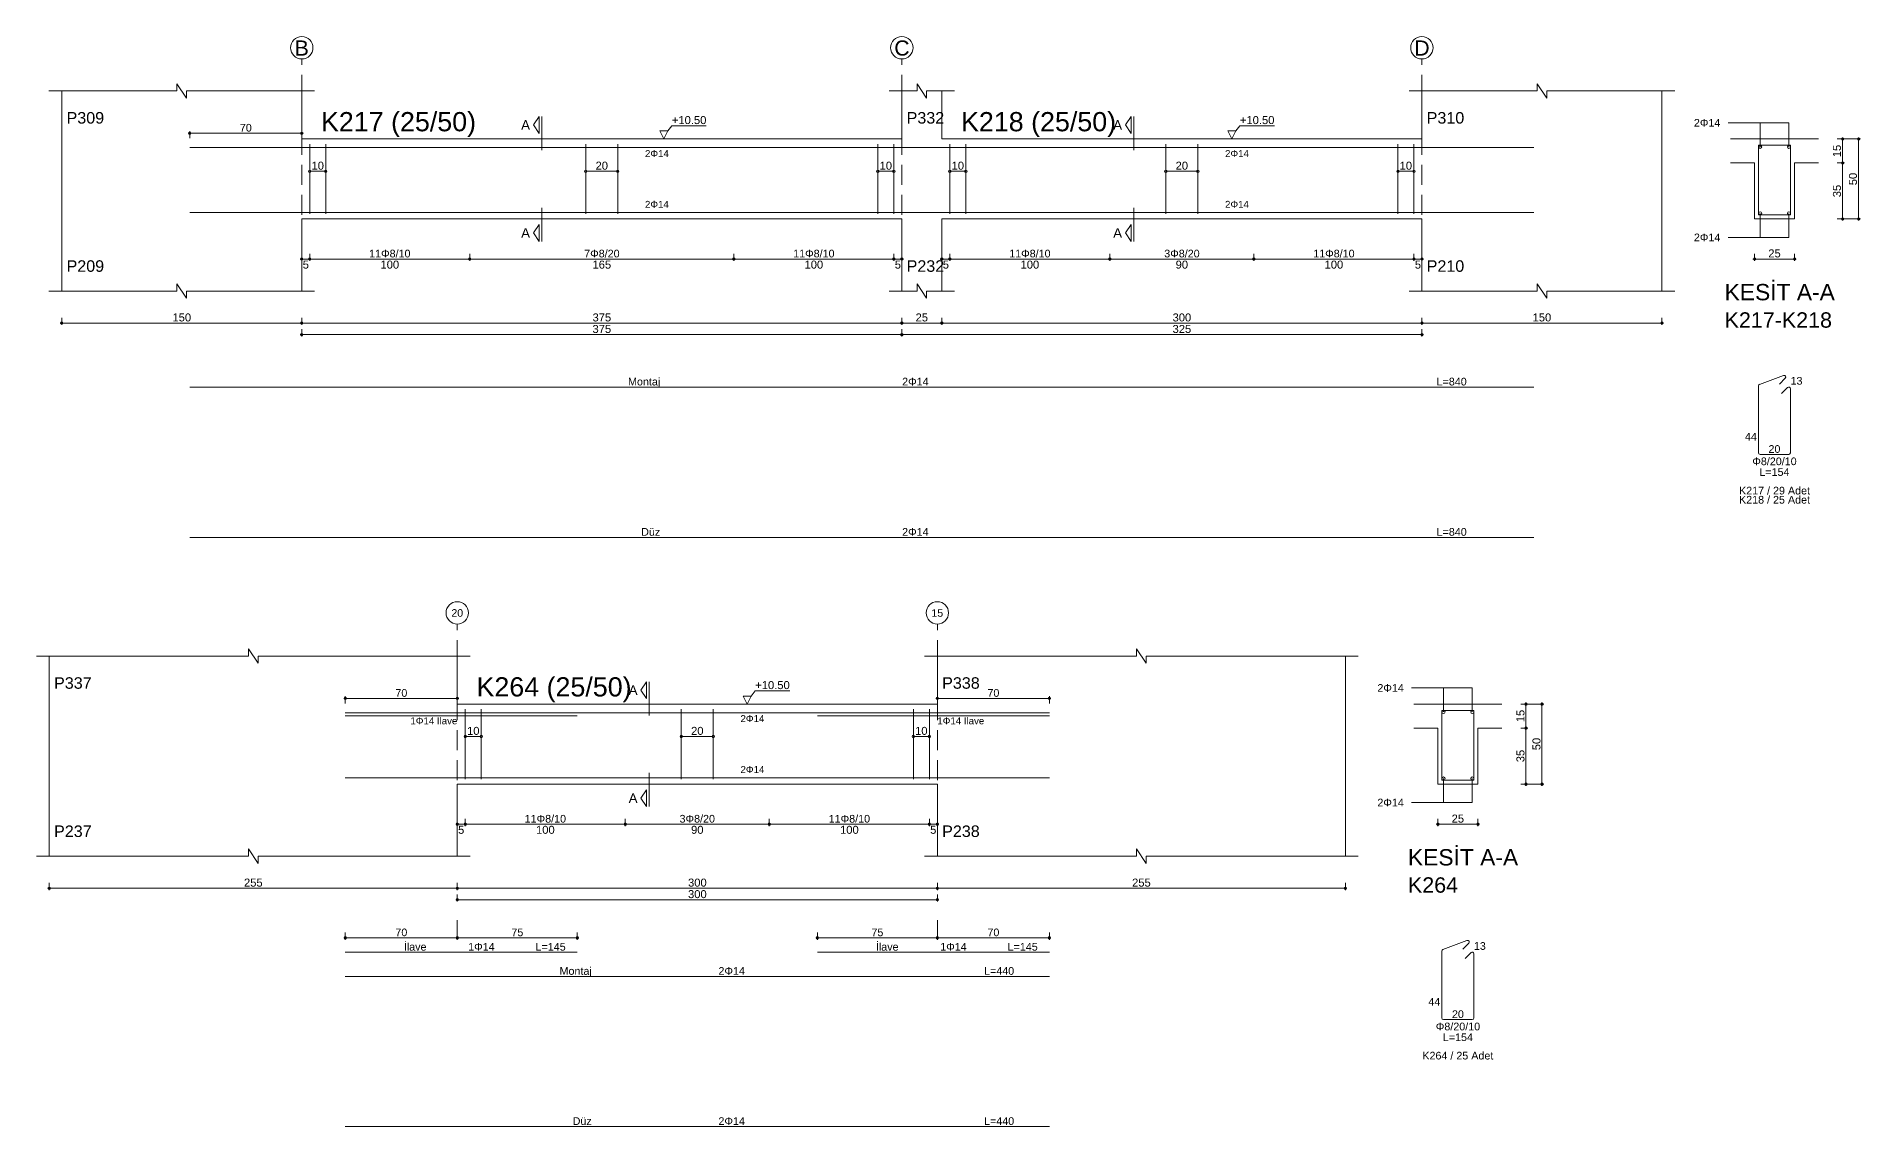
# Model space of a CAD drawing. Header units: millimetres. Extents: x 23801 to 80069, y 9628 to 14137.
# Drawn here: x 66288 to 67998, y 13030 to 14052 of the extents above; entities that cross this region are included whole.
import ezdxf

# ---------------------------------------------------------------- set-up
doc = ezdxf.new("R2010")
doc.units = ezdxf.units.MM
doc.linetypes.add('DASHDOT2', pattern=[12.7, 6.35, -3.175, 0, -3.175])
doc.linetypes.add('DASHED4', pattern=[18.75, 12.5, -6.25])
doc.layers.add('aks', color=251, linetype='DASHDOT2', lineweight=35)
for name, color, linetype in [('Donatı Topl. Uzun. Yazısı', 7, 'Continuous'), ('Donatı Uz. Yazısı', 7, 'Continuous'), ('Donatı Yazısı', 7, 'Continuous'), ('Donatı Çizgisi', 7, 'Continuous'), ('Kiriş', 7, 'Continuous'), ('Standart', 7, 'Continuous'), ('Ölçülendirme', 7, 'Continuous')]:
    doc.layers.add(name, color=color, linetype=linetype)
doc.styles.add('arial_1_18', font='arial.ttf', dxfattribs={"height": 0.2})

# ---------------------------------------------------------------- blocks, each defined once
blk = doc.blocks.new('IDE668Entity7464')
at = {"layer": 'aks', "color": 30, "linetype": 'DASHED4', "lineweight": 5}
for points in [[(6796.4, 2001.7), (6796.4, 2136.7)], [(7171.4, 2001.7), (7171.4, 2136.7)], [(7496.4, 2001.7), (7496.4, 2136.7)]]:
    blk.add_lwpolyline(points, dxfattribs=at)
at = {"layer": 'aks', "color": 1, "linetype": 'Continuous', "lineweight": 5}
for centre in [(6796.4, 2143.7), (7171.4, 2143.7), (7496.4, 2143.7)]:
    blk.add_circle(centre, 7, dxfattribs=at)
at = {"layer": 'Donatı Çizgisi', "color": 5, "linetype": 'Continuous', "lineweight": 5}
for points in [[(6726.4, 2081.3), (7566.4, 2081.3)], [(6801.4, 2039.9), (6801.4, 2083.5)], [(6811.4, 2039.9), (6811.4, 2083.5)], [(6973.9, 2039.9), (6973.9, 2083.5)], [(6993.9, 2039.9), (6993.9, 2083.5)], [(7156.4, 2039.9), (7156.4, 2083.5)], [(7166.4, 2039.9), (7166.4, 2083.5)], [(7201.4, 2039.9), (7201.4, 2083.5)], [(7211.4, 2039.9), (7211.4, 2083.5)], [(7336.4, 2039.9), (7336.4, 2083.5)], [(7356.4, 2039.9), (7356.4, 2083.5)], [(7481.4, 2039.9), (7481.4, 2083.5)], [(7491.4, 2039.9), (7491.4, 2083.5)], [(7706.8, 2039.2), (7706.8, 2082.8)], [(7706.8, 2082.8), (7726.8, 2082.8)], [(7726.8, 2039.2), (7726.8, 2082.8)], [(6726.4, 2040.7), (7566.4, 2040.7)], [(7706.8, 2039.2), (7726.8, 2039.2)], [(7707.4, 1933.4), (7722.4, 1938.9)], [(6726.4, 1931.7), (7566.4, 1931.7)], [(7706.8, 1890.6), (7706.8, 1932.5)], [(7719.9, 1933.6), (7723.5, 1937.2)], [(7721.2, 1927.7), (7725, 1931.5)], [(7726.8, 1890.6), (7726.8, 1930.7)], [(7707.8, 1889.6), (7725.7, 1889.6)], [(6726.4, 1837.8), (7566.4, 1837.8)]]:
    blk.add_lwpolyline(points, dxfattribs=at)
for centre in [(7707.8, 2081.8), (7725.8, 2081.8), (7707.8, 2040.2), (7725.8, 2040.2)]:
    blk.add_circle(centre, 1, dxfattribs=at)
for centre, start, end in [((7722.8, 1937.9), 315, 110), ((7707.8, 1932.5), 110, 180), ((7725.7, 1930.7), 0, 135), ((7707.8, 1890.6), 180, 270), ((7725.7, 1890.6), 270, 0)]:
    blk.add_arc(centre, 1.02, start, end, dxfattribs=at)
at = {"layer": 'Kiriş', "color": 1, "linetype": 'Continuous', "lineweight": 5}
for points in [[(6718.4, 2116.7), (6718.4, 2121.2)], [(6724.4, 2112.2), (6718.4, 2121.2)], [(7180.9, 2116.7), (7180.9, 2121.2)], [(7186.9, 2112.2), (7180.9, 2121.2)], [(7568.4, 2116.7), (7568.4, 2121.2)], [(7574.4, 2112.2), (7568.4, 2121.2)], [(6638.4, 2116.7), (6718.4, 2116.7)], [(6646.4, 1991.7), (6646.4, 2116.7)], [(6724.4, 2112.2), (6724.4, 2116.7)], [(6724.4, 2116.7), (6804.4, 2116.7)], [(6796.4, 2086.7), (6796.4, 2116.7)], [(7163.4, 2116.7), (7180.9, 2116.7)], [(7171.4, 2086.7), (7171.4, 2116.7)], [(7186.9, 2116.7), (7204.4, 2116.7)], [(7186.9, 2112.2), (7186.9, 2116.7)], [(7196.4, 2086.7), (7196.4, 2116.7)], [(7488.4, 2116.7), (7568.4, 2116.7)], [(7496.4, 2086.7), (7496.4, 2116.7)], [(7574.4, 2116.7), (7654.4, 2116.7)], [(7574.4, 2112.2), (7574.4, 2116.7)], [(7646.4, 1991.7), (7646.4, 2116.7)], [(6796.4, 2086.7), (7171.4, 2086.7)], [(7196.4, 2086.7), (7496.4, 2086.7)], [(7689.3, 2086.7), (7744.3, 2086.7)], [(7689.3, 2071.7), (7704.3, 2071.7)], [(7704.3, 2036.7), (7704.3, 2071.7)], [(7729.3, 2071.7), (7744.3, 2071.7)], [(7729.3, 2036.7), (7729.3, 2071.7)], [(6796.4, 2036.7), (7171.4, 2036.7)], [(6796.4, 1991.7), (6796.4, 2036.7)], [(7171.4, 1991.7), (7171.4, 2036.7)], [(7196.4, 2036.7), (7496.4, 2036.7)], [(7196.4, 1991.7), (7196.4, 2036.7)], [(7496.4, 1991.7), (7496.4, 2036.7)], [(7704.3, 2036.7), (7729.3, 2036.7)], [(6724.4, 1987.2), (6718.4, 1996.2)], [(6718.4, 1991.7), (6718.4, 1996.2)], [(7186.9, 1987.2), (7180.9, 1996.2)], [(7180.9, 1991.7), (7180.9, 1996.2)], [(7574.4, 1987.2), (7568.4, 1996.2)], [(7568.4, 1991.7), (7568.4, 1996.2)], [(6638.4, 1991.7), (6718.4, 1991.7)], [(6724.4, 1991.7), (6804.4, 1991.7)], [(6724.4, 1987.2), (6724.4, 1991.7)], [(7163.4, 1991.7), (7180.9, 1991.7)], [(7186.9, 1991.7), (7204.4, 1991.7)], [(7186.9, 1987.2), (7186.9, 1991.7)], [(7488.4, 1991.7), (7568.4, 1991.7)], [(7574.4, 1991.7), (7654.4, 1991.7)], [(7574.4, 1987.2), (7574.4, 1991.7)]]:
    blk.add_lwpolyline(points, dxfattribs=at)
at = {"layer": 'Ölçülendirme', "color": 1, "linetype": 'Continuous', "lineweight": 5}
for points in [[(6941.2, 2095.5), (6944.7, 2100.7)], [(6944.7, 2090.2), (6944.7, 2100.7)], [(6946.4, 2079.7), (6946.4, 2100.7)], [(7311.2, 2095.5), (7314.7, 2100.7)], [(7314.7, 2090.2), (7314.7, 2100.7)], [(7316.4, 2079.7), (7316.4, 2100.7)], [(6725.4, 2090.3), (6797.4, 2090.3)], [(6726.4, 2087.1), (6726.4, 2091.6)], [(6796.4, 2087.1), (6796.4, 2091.6)], [(6944.7, 2090.2), (6941.2, 2095.5)], [(7022.7, 2086.7), (7020.2, 2091.7)], [(7020.2, 2091.7), (7025.2, 2091.7)], [(7025.2, 2091.7), (7022.7, 2086.7)], [(7022.7, 2086.7), (7022.7, 2086.7)], [(7025.2, 2091.7), (7027.7, 2095)], [(7027.7, 2095), (7049.2, 2095)], [(7314.7, 2090.2), (7311.2, 2095.5)], [(7377.7, 2086.7), (7375.2, 2091.7)], [(7375.2, 2091.7), (7380.2, 2091.7)], [(7380.2, 2091.7), (7377.7, 2086.7)], [(7377.7, 2086.7), (7377.7, 2086.7)], [(7380.2, 2091.7), (7382.7, 2095)], [(7382.7, 2095), (7404.2, 2095)], [(7687.8, 2096.8), (7725.8, 2096.8)], [(7707.8, 2081.8), (7707.8, 2096.8)], [(7725.8, 2081.8), (7725.8, 2096.8)], [(7756, 2086.7), (7770.5, 2086.7)], [(7759.3, 2035.7), (7759.3, 2087.7)], [(7769.3, 2035.7), (7769.3, 2087.7)], [(6801.4, 2066.5), (6811.4, 2066.5)], [(6973.9, 2066.5), (6993.9, 2066.5)], [(7156.4, 2066.5), (7166.4, 2066.5)], [(7201.4, 2066.5), (7211.4, 2066.5)], [(7336.4, 2066.5), (7356.4, 2066.5)], [(7481.4, 2066.5), (7491.4, 2066.5)], [(7756, 2071.7), (7760.5, 2071.7)], [(6946.4, 2022.7), (6946.4, 2043.7)], [(7316.4, 2022.7), (7316.4, 2043.7)], [(6941.2, 2028), (6944.7, 2033.2)], [(6944.7, 2022.7), (6944.7, 2033.2)], [(7311.2, 2028), (7314.7, 2033.2)], [(7314.7, 2022.7), (7314.7, 2033.2)], [(7707.8, 2025.2), (7707.8, 2040.2)], [(7725.8, 2025.2), (7725.8, 2040.2)], [(7756, 2036.7), (7770.5, 2036.7)], [(6944.7, 2022.7), (6941.2, 2028)], [(7314.7, 2022.7), (7311.2, 2028)], [(7687.8, 2025.2), (7725.8, 2025.2)], [(6795.4, 2011.7), (7172.4, 2011.7)], [(6796.4, 2010.5), (6796.4, 2015)], [(6801.4, 2010.5), (6801.4, 2015)], [(6901.4, 2010.5), (6901.4, 2015)], [(7066.4, 2010.5), (7066.4, 2015)], [(7166.4, 2010.5), (7166.4, 2015)], [(7171.4, 2010.5), (7171.4, 2015)], [(7195.4, 2011.7), (7497.4, 2011.7)], [(7196.4, 2010.5), (7196.4, 2015)], [(7201.4, 2010.5), (7201.4, 2015)], [(7301.4, 2010.5), (7301.4, 2015)], [(7391.4, 2010.5), (7391.4, 2015)], [(7491.4, 2010.5), (7491.4, 2015)], [(7496.4, 2010.5), (7496.4, 2015)], [(7703.3, 2011.7), (7730.3, 2011.7)], [(7704.3, 2010.5), (7704.3, 2015)], [(7729.3, 2010.5), (7729.3, 2015)], [(6646.4, 1970.5), (6646.4, 1975)], [(6796.4, 1970.5), (6796.4, 1975)], [(7171.4, 1970.5), (7171.4, 1975)], [(7196.4, 1970.5), (7196.4, 1975)], [(7496.4, 1970.5), (7496.4, 1975)], [(7646.4, 1970.5), (7646.4, 1975)], [(6645.4, 1971.7), (7647.4, 1971.7)], [(6795.4, 1964.5), (7497.4, 1964.5)], [(6796.4, 1963.3), (6796.4, 1967.8)], [(7171.4, 1963.3), (7171.4, 1967.8)], [(7496.4, 1963.3), (7496.4, 1967.8)]]:
    blk.add_lwpolyline(points, dxfattribs=at)
for centre in [(6726.4, 2090.3), (6796.4, 2090.3), (7759.3, 2086.7), (7769.3, 2086.7), (6801.4, 2066.5), (6811.4, 2066.5), (6973.9, 2066.5), (6993.9, 2066.5), (7156.4, 2066.5), (7166.4, 2066.5), (7201.4, 2066.5), (7211.4, 2066.5), (7336.4, 2066.5), (7356.4, 2066.5), (7481.4, 2066.5), (7491.4, 2066.5), (7759.3, 2071.7), (7759.3, 2036.7), (7769.3, 2036.7), (6796.4, 2011.7), (6801.4, 2011.7), (6801.4, 2011.7), (6901.4, 2011.7), (6901.4, 2011.7), (7066.4, 2011.7), (7066.4, 2011.7), (7166.4, 2011.7), (7166.4, 2011.7), (7171.4, 2011.7), (7196.4, 2011.7), (7201.4, 2011.7), (7201.4, 2011.7), (7301.4, 2011.7), (7301.4, 2011.7), (7391.4, 2011.7), (7391.4, 2011.7), (7491.4, 2011.7), (7491.4, 2011.7), (7496.4, 2011.7), (7704.3, 2011.7), (7729.3, 2011.7), (6646.4, 1971.7), (6796.4, 1971.7), (6796.4, 1971.7), (7171.4, 1971.7), (7171.4, 1971.7), (7196.4, 1971.7), (7196.4, 1971.7), (7496.4, 1971.7), (7496.4, 1971.7), (7646.4, 1971.7), (6796.4, 1964.5), (7171.4, 1964.5), (7171.4, 1964.5), (7496.4, 1964.5)]:
    blk.add_circle(centre, 0.75, dxfattribs=at)
at = {"layer": 'aks', "color": 1, "linetype": 'Continuous', "lineweight": 5, "style": 'arial_1_18'}
for s, p in [('B', (6792, 2138.8)), ('C', (7166.7, 2138.8)), ('D', (7491.7, 2138.8))]:
    blk.add_text(s, height=9.45, dxfattribs=at).set_placement(p)
at = {"layer": 'Donatı Topl. Uzun. Yazısı', "color": 1, "linetype": 'Continuous', "lineweight": 5, "style": 'arial_1_18'}
for s, p in [('L=840', (7505.6, 1932.7)), ('L=154', (7707.3, 1876.2)), ('L=840', (7505.6, 1838.8))]:
    blk.add_text(s, height=4.8, dxfattribs=at).set_placement(p)
at = {"layer": 'Donatı Uz. Yazısı', "color": 1, "linetype": 'Continuous', "lineweight": 5, "style": 'arial_1_18'}
for s, p in [('13', (7726.8, 1933.2)), ('44', (7698.3, 1898.3)), ('20', (7713, 1890.6))]:
    blk.add_text(s, height=4.8, dxfattribs=at).set_placement(p)
at = {"layer": 'Donatı Yazısı', "color": 5, "linetype": 'Continuous', "lineweight": 5, "style": 'arial_1_18'}
for s, p in [('2Φ14', (7666.4, 2094.4)), ('2Φ14', (7666.4, 2022.8)), ('2Φ14', (7171.6, 1932.7)), ('Φ8/20/10', (7702.9, 1882.9)), ('K217 / 29 Adet', (7694.6, 1864.6)), ('K218 / 25 Adet', (7694.6, 1858.9)), ('2Φ14', (7171.6, 1838.8))]:
    blk.add_text(s, height=4.8, dxfattribs=at).set_placement(p)
for p in [(7010.9, 2075.4), (7373.4, 2075.4), (7010.9, 2043.7), (7373.4, 2043.7)]:
    blk.add_text('2Φ14', height=4.32, rotation=360, dxfattribs=at).set_placement(p)
at = {"layer": 'Donatı Yazısı', "color": 1, "linetype": 'Continuous', "lineweight": 5, "style": 'arial_1_18'}
for s, p in [('Montaj', (7000.3, 1932.7)), ('Düz', (7008.5, 1838.8))]:
    blk.add_text(s, height=4.8, dxfattribs=at).set_placement(p)
at = {"layer": 'Kiriş', "color": 1, "linetype": 'Continuous', "lineweight": 5, "style": 'arial_1_18'}
for s, height, p in [('P309', 7.2, (6649.4, 2096.3)), ('K217 (25/50)', 12, (6808.4, 2091.5)), ('P332', 7.2, (7174.4, 2096.3)), ('K218 (25/50)', 12, (7208.4, 2091.5)), ('P310', 7.2, (7499.4, 2096.3)), ('P209', 7.2, (6649.4, 2003.7)), ('P232', 7.2, (7174.4, 2003.7)), ('P210', 7.2, (7499.4, 2003.7)), ('KESİT A-A', 10.2, (7685.6, 1985.9)), ('K217-K218', 9.6, (7685.6, 1968.8))]:
    blk.add_text(s, height=height, dxfattribs=at).set_placement(p)
at = {"layer": 'Ölçülendirme', "color": 1, "linetype": 'Continuous', "lineweight": 5, "style": 'arial_1_18'}
for s, height, p in [('A', 5.95, (6933.5, 2092.5)), ('+10.50', 5, (7027.7, 2096)), ('A', 5.95, (7303.5, 2092.5)), ('+10.50', 5, (7382.7, 2096)), ('70', 4.8, (6757.7, 2091.3)), ('A', 5.95, (6933.5, 2025)), ('A', 5.95, (7303.5, 2025)), ('25', 5, (7712.9, 2012.7)), ('5', 5, (6797, 2005.7)), ('100', 5, (6845.6, 2005.7)), ('165', 5, (6978.1, 2005.7)), ('100', 5, (7110.6, 2005.7)), ('5', 5, (7167, 2005.7)), ('5', 5, (7197, 2005.7)), ('100', 5, (7245.6, 2005.7)), ('90', 5, (7342.5, 2005.7)), ('100', 5, (7435.6, 2005.7)), ('5', 5, (7492, 2005.7)), ('150', 5, (6715.6, 1972.7)), ('375', 5, (6978.1, 1972.7)), ('25', 5, (7180, 1972.7)), ('300', 5, (7340.6, 1972.7)), ('150', 5, (7565.6, 1972.7)), ('375', 5, (6978.1, 1965.5)), ('325', 5, (7340.6, 1965.5))]:
    blk.add_text(s, height=height, dxfattribs=at).set_placement(p)
for s, rotation, p in [('15', 90, (7758.3, 2075.3)), ('10', 360, (6802.5, 2067.5)), ('20', 360, (6980, 2067.5)), ('10', 360, (7157.5, 2067.5)), ('10', 360, (7202.5, 2067.5)), ('20', 360, (7342.5, 2067.5)), ('10', 360, (7482.5, 2067.5)), ('50', 90, (7768.3, 2057.8)), ('35', 90, (7758.3, 2050.3))]:
    blk.add_text(s, height=5, rotation=rotation, dxfattribs=at).set_placement(p)
at = {"layer": 'Ölçülendirme', "color": 5, "linetype": 'Continuous', "lineweight": 5, "style": 'arial_1_18'}
for s, p in [('11Φ8/10', (6838.5, 2012.7)), ('7Φ8/20', (6972.9, 2012.7)), ('11Φ8/10', (7103.5, 2012.7)), ('11Φ8/10', (7238.5, 2012.7)), ('3Φ8/20', (7335.4, 2012.7)), ('11Φ8/10', (7428.5, 2012.7))]:
    blk.add_text(s, height=4.8, dxfattribs=at).set_placement(p)
blk = doc.blocks.new('IDE668Entity7497')
at = {"layer": 'aks', "color": 30, "linetype": 'DASHED4', "lineweight": 5}
for points in [[(6893.6, 1648.6), (6893.6, 1783.6)], [(7193.6, 1648.6), (7193.6, 1783.6)], [(6893.6, 1587.6), (6893.6, 1598.6)], [(7193.6, 1587.6), (7193.6, 1598.6)]]:
    blk.add_lwpolyline(points, dxfattribs=at)
at = {"layer": 'aks', "color": 1, "linetype": 'Continuous', "lineweight": 5}
for centre in [(6893.6, 1790.6), (7193.6, 1790.6)]:
    blk.add_circle(centre, 7, dxfattribs=at)
at = {"layer": 'Donatı Çizgisi', "color": 5, "linetype": 'Continuous', "lineweight": 5}
for points in [[(6823.6, 1728.2), (7263.6, 1728.2)], [(6823.6, 1726.2), (6968.6, 1726.2)], [(6898.6, 1686.8), (6898.6, 1730.4)], [(6908.6, 1686.8), (6908.6, 1730.4)], [(7033.6, 1686.8), (7033.6, 1730.4)], [(7053.6, 1686.8), (7053.6, 1730.4)], [(7118.6, 1726.2), (7263.6, 1726.2)], [(7178.6, 1686.8), (7178.6, 1730.4)], [(7188.6, 1686.8), (7188.6, 1730.4)], [(7508.9, 1686.1), (7508.9, 1729.7)], [(7508.9, 1729.7), (7528.9, 1729.7)], [(7528.9, 1686.1), (7528.9, 1729.7)], [(6823.6, 1687.6), (7263.6, 1687.6)], [(7508.9, 1686.1), (7528.9, 1686.1)], [(7509.6, 1580.4), (7524.6, 1585.9)], [(6823.6, 1578.6), (6968.6, 1578.6)], [(7118.6, 1578.6), (7263.6, 1578.6)], [(7508.9, 1537.6), (7508.9, 1579.4)], [(7522, 1580.5), (7525.7, 1584.2)], [(7523.4, 1574.6), (7527.2, 1578.4)], [(7528.9, 1537.6), (7528.9, 1577.7)], [(6823.6, 1563.5), (7263.6, 1563.5)], [(7509.9, 1536.5), (7527.9, 1536.5)], [(6823.6, 1469.7), (7263.6, 1469.7)]]:
    blk.add_lwpolyline(points, dxfattribs=at)
for centre in [(7509.9, 1728.7), (7527.9, 1728.7), (7509.9, 1687.1), (7527.9, 1687.1)]:
    blk.add_circle(centre, 1, dxfattribs=at)
for centre, start, end in [((7525, 1584.9), 315, 110), ((7509.9, 1579.4), 110, 180), ((7527.9, 1577.7), 0, 135), ((7509.9, 1537.6), 180, 270), ((7527.9, 1537.6), 270, 0)]:
    blk.add_arc(centre, 1.02, start, end, dxfattribs=at)
at = {"layer": 'Kiriş', "color": 1, "linetype": 'Continuous', "lineweight": 5}
for points in [[(6763.1, 1763.6), (6763.1, 1768.1)], [(6769.1, 1759.1), (6763.1, 1768.1)], [(7318.1, 1763.6), (7318.1, 1768.1)], [(7324.1, 1759.1), (7318.1, 1768.1)], [(6630.6, 1763.6), (6763.1, 1763.6)], [(6638.6, 1638.6), (6638.6, 1763.6)], [(6769.1, 1759.1), (6769.1, 1763.6)], [(6769.1, 1763.6), (6901.6, 1763.6)], [(6893.6, 1733.6), (6893.6, 1763.6)], [(7185.6, 1763.6), (7318.1, 1763.6)], [(7193.6, 1733.6), (7193.6, 1763.6)], [(7324.1, 1763.6), (7456.6, 1763.6)], [(7324.1, 1759.1), (7324.1, 1763.6)], [(7448.6, 1638.6), (7448.6, 1763.6)], [(6893.6, 1733.6), (7193.6, 1733.6)], [(7491.4, 1733.6), (7546.4, 1733.6)], [(7491.4, 1718.6), (7506.4, 1718.6)], [(7506.4, 1683.6), (7506.4, 1718.6)], [(7531.4, 1718.6), (7546.4, 1718.6)], [(7531.4, 1683.6), (7531.4, 1718.6)], [(6893.6, 1683.6), (7193.6, 1683.6)], [(6893.6, 1638.6), (6893.6, 1683.6)], [(7193.6, 1638.6), (7193.6, 1683.6)], [(7506.4, 1683.6), (7531.4, 1683.6)], [(6769.1, 1634.1), (6763.1, 1643.1)], [(6763.1, 1638.6), (6763.1, 1643.1)], [(7324.1, 1634.1), (7318.1, 1643.1)], [(7318.1, 1638.6), (7318.1, 1643.1)], [(6630.6, 1638.6), (6763.1, 1638.6)], [(6769.1, 1638.6), (6901.6, 1638.6)], [(6769.1, 1634.1), (6769.1, 1638.6)], [(7185.6, 1638.6), (7318.1, 1638.6)], [(7324.1, 1638.6), (7456.6, 1638.6)], [(7324.1, 1634.1), (7324.1, 1638.6)]]:
    blk.add_lwpolyline(points, dxfattribs=at)
at = {"layer": 'Ölçülendirme', "color": 1, "linetype": 'Continuous', "lineweight": 5}
for points in [[(7008.3, 1742.4), (7011.8, 1747.6)], [(7011.8, 1737.1), (7011.8, 1747.6)], [(7013.6, 1726.6), (7013.6, 1747.6)], [(6822.6, 1737.2), (6894.6, 1737.2)], [(6823.6, 1734), (6823.6, 1738.5)], [(6893.6, 1734), (6893.6, 1738.5)], [(7011.8, 1737.1), (7008.3, 1742.4)], [(7074.8, 1733.6), (7072.3, 1738.6)], [(7072.3, 1738.6), (7077.3, 1738.6)], [(7077.3, 1738.6), (7074.8, 1733.6)], [(7074.8, 1733.6), (7074.8, 1733.6)], [(7077.3, 1738.6), (7079.8, 1742)], [(7079.8, 1742), (7101.4, 1742)], [(7192.6, 1737.2), (7264.6, 1737.2)], [(7193.6, 1734), (7193.6, 1738.5)], [(7263.6, 1734), (7263.6, 1738.5)], [(7489.9, 1743.7), (7527.9, 1743.7)], [(7509.9, 1728.7), (7509.9, 1743.7)], [(7527.9, 1728.7), (7527.9, 1743.7)], [(7558.2, 1733.6), (7572.7, 1733.6)], [(7561.4, 1682.6), (7561.4, 1734.6)], [(7571.4, 1682.6), (7571.4, 1734.6)], [(6898.6, 1713.4), (6908.6, 1713.4)], [(7033.6, 1713.4), (7053.6, 1713.4)], [(7178.6, 1713.4), (7188.6, 1713.4)], [(7558.2, 1718.6), (7562.7, 1718.6)], [(7013.6, 1669.6), (7013.6, 1690.6)], [(7509.9, 1672.1), (7509.9, 1687.1)], [(7527.9, 1672.1), (7527.9, 1687.1)], [(7008.3, 1674.9), (7011.8, 1680.1)], [(7011.8, 1669.6), (7011.8, 1680.1)], [(7558.2, 1683.6), (7572.7, 1683.6)], [(7011.8, 1669.6), (7008.3, 1674.9)], [(7489.9, 1672.1), (7527.9, 1672.1)], [(6892.6, 1658.6), (7194.6, 1658.6)], [(6893.6, 1657.4), (6893.6, 1661.9)], [(6898.6, 1657.4), (6898.6, 1661.9)], [(6998.6, 1657.4), (6998.6, 1661.9)], [(7088.6, 1657.4), (7088.6, 1661.9)], [(7188.6, 1657.4), (7188.6, 1661.9)], [(7193.6, 1657.4), (7193.6, 1661.9)], [(7505.4, 1658.6), (7532.4, 1658.6)], [(7506.4, 1657.4), (7506.4, 1661.9)], [(7531.4, 1657.4), (7531.4, 1661.9)], [(6638.6, 1617.4), (6638.6, 1621.9)], [(6893.6, 1617.4), (6893.6, 1621.9)], [(7193.6, 1617.4), (7193.6, 1621.9)], [(7448.6, 1617.4), (7448.6, 1621.9)], [(6637.6, 1618.6), (7449.6, 1618.6)], [(6892.6, 1611.4), (7194.6, 1611.4)], [(6893.6, 1610.2), (6893.6, 1614.7)], [(7193.6, 1610.2), (7193.6, 1614.7)], [(6822.6, 1587.6), (6894.6, 1587.6)], [(6823.6, 1586.4), (6823.6, 1590.9)], [(6892.6, 1587.6), (6969.6, 1587.6)], [(6893.6, 1586.4), (6893.6, 1590.9)], [(6893.6, 1586.4), (6893.6, 1590.9)], [(6968.6, 1586.4), (6968.6, 1590.9)], [(7117.6, 1587.6), (7194.6, 1587.6)], [(7118.6, 1586.4), (7118.6, 1590.9)], [(7192.6, 1587.6), (7264.6, 1587.6)], [(7193.6, 1586.4), (7193.6, 1590.9)], [(7193.6, 1586.4), (7193.6, 1590.9)], [(7263.6, 1586.4), (7263.6, 1590.9)]]:
    blk.add_lwpolyline(points, dxfattribs=at)
for centre in [(6823.6, 1737.2), (6893.6, 1737.2), (7193.6, 1737.2), (7263.6, 1737.2), (7561.4, 1733.6), (7571.4, 1733.6), (6898.6, 1713.4), (6908.6, 1713.4), (7033.6, 1713.4), (7053.6, 1713.4), (7178.6, 1713.4), (7188.6, 1713.4), (7561.4, 1718.6), (7561.4, 1683.6), (7571.4, 1683.6), (6893.6, 1658.6), (6898.6, 1658.6), (6898.6, 1658.6), (6998.6, 1658.6), (6998.6, 1658.6), (7088.6, 1658.6), (7088.6, 1658.6), (7188.6, 1658.6), (7188.6, 1658.6), (7193.6, 1658.6), (7506.4, 1658.6), (7531.4, 1658.6), (6638.6, 1618.6), (6893.6, 1618.6), (6893.6, 1618.6), (7193.6, 1618.6), (7193.6, 1618.6), (7448.6, 1618.6), (6893.6, 1611.4), (7193.6, 1611.4), (6823.6, 1587.6), (6893.6, 1587.6), (6893.6, 1587.6), (6968.6, 1587.6), (7118.6, 1587.6), (7193.6, 1587.6), (7193.6, 1587.6), (7263.6, 1587.6)]:
    blk.add_circle(centre, 0.75, dxfattribs=at)
at = {"layer": 'aks', "color": 1, "linetype": 'Continuous', "lineweight": 5, "style": 'arial_1_18'}
for s, p in [('20', (6889.9, 1788.2)), ('15', (7189.9, 1788.2))]:
    blk.add_text(s, height=4.73, dxfattribs=at).set_placement(p)
at = {"layer": 'Donatı Topl. Uzun. Yazısı', "color": 1, "linetype": 'Continuous', "lineweight": 5, "style": 'arial_1_18'}
for s, p in [('L=145', (6942.5, 1579.6)), ('L=145', (7237.5, 1579.6)), ('L=440', (7222.8, 1564.5)), ('L=154', (7509.5, 1523.1)), ('L=440', (7222.8, 1470.7))]:
    blk.add_text(s, height=4.8, dxfattribs=at).set_placement(p)
at = {"layer": 'Donatı Uz. Yazısı', "color": 1, "linetype": 'Continuous', "lineweight": 5, "style": 'arial_1_18'}
for s, p in [('13', (7528.9, 1580.1)), ('44', (7500.5, 1545.3)), ('20', (7515.2, 1537.5))]:
    blk.add_text(s, height=4.8, dxfattribs=at).set_placement(p)
at = {"layer": 'Donatı Yazısı', "color": 5, "linetype": 'Continuous', "lineweight": 5, "style": 'arial_1_18'}
for s, height, p in [('2Φ14', 4.8, (7468.6, 1741.3)), ('1Φ14 İlave', 4.32, (6864.3, 1721)), ('1Φ14 İlave', 4.32, (7193.6, 1721)), ('2Φ14', 4.8, (7468.6, 1669.7)), ('1Φ14', 4.8, (6900.4, 1579.6)), ('1Φ14', 4.8, (7195.4, 1579.6)), ('2Φ14', 4.8, (7056.8, 1564.5)), ('Φ8/20/10', 4.8, (7505.1, 1529.8)), ('K264 / 25 Adet', 4.8, (7496.7, 1511.6)), ('2Φ14', 4.8, (7056.8, 1470.7))]:
    blk.add_text(s, height=height, dxfattribs=at).set_placement(p)
for p in [(7070.6, 1722.4), (7070.6, 1690.6)]:
    blk.add_text('2Φ14', height=4.32, rotation=360, dxfattribs=at).set_placement(p)
at = {"layer": 'Donatı Yazısı', "color": 1, "linetype": 'Continuous', "lineweight": 5, "style": 'arial_1_18'}
for s, p in [('İlave', (6860.2, 1579.6)), ('İlave', (7155.2, 1579.6)), ('Montaj', (6957.5, 1564.5)), ('Düz', (6965.7, 1470.7))]:
    blk.add_text(s, height=4.8, dxfattribs=at).set_placement(p)
at = {"layer": 'Kiriş', "color": 1, "linetype": 'Continuous', "lineweight": 5, "style": 'arial_1_18'}
for s, height, p in [('P337', 7.2, (6641.6, 1743.2)), ('K264 (25/50)', 12, (6905.6, 1738.4)), ('P338', 7.2, (7196.6, 1743.2)), ('P237', 7.2, (6641.6, 1650.6)), ('P238', 7.2, (7196.6, 1650.6)), ('KESİT A-A', 10.2, (7487.7, 1632.8)), ('K264', 9.6, (7487.7, 1615.8))]:
    blk.add_text(s, height=height, dxfattribs=at).set_placement(p)
at = {"layer": 'Ölçülendirme', "color": 1, "linetype": 'Continuous', "lineweight": 5, "style": 'arial_1_18'}
for s, height, p in [('A', 5.95, (7000.7, 1739.4)), ('+10.50', 5, (7079.8, 1743)), ('70', 4.8, (6854.9, 1738.2)), ('70', 4.8, (7224.9, 1738.2)), ('A', 5.95, (7000.7, 1671.9)), ('25', 5, (7515, 1659.6)), ('5', 5, (6894.1, 1652.6)), ('100', 5, (6942.8, 1652.6)), ('90', 5, (7039.7, 1652.6)), ('100', 5, (7132.8, 1652.6)), ('5', 5, (7189.1, 1652.6)), ('255', 5, (6760.3, 1619.6)), ('300', 5, (7037.8, 1619.6)), ('255', 5, (7315.3, 1619.6)), ('300', 5, (7037.8, 1612.4))]:
    blk.add_text(s, height=height, dxfattribs=at).set_placement(p)
for s, rotation, p in [('15', 90, (7560.5, 1722.3)), ('10', 360, (6899.7, 1714.4)), ('20', 360, (7039.7, 1714.4)), ('10', 360, (7179.7, 1714.4)), ('50', 90, (7570.5, 1704.8)), ('35', 90, (7560.5, 1697.3))]:
    blk.add_text(s, height=5, rotation=rotation, dxfattribs=at).set_placement(p)
at = {"layer": 'Ölçülendirme', "color": 5, "linetype": 'Continuous', "lineweight": 5, "style": 'arial_1_18'}
for s, p in [('11Φ8/10', (6935.7, 1659.6)), ('3Φ8/20', (7032.5, 1659.6)), ('11Φ8/10', (7125.7, 1659.6)), ('70', (6854.9, 1588.6)), ('75', (6927.4, 1588.6)), ('75', (7152.4, 1588.6)), ('70', (7224.9, 1588.6))]:
    blk.add_text(s, height=4.8, dxfattribs=at).set_placement(p)

msp = doc.modelspace()

# ---------------------------------------------------------------- block references
at = {"layer": 'Standart', "xscale": 1.5, "yscale": 1.5, "zscale": 1.5}
for name in ['IDE668Entity7464', 'IDE668Entity7497']:
    msp.add_blockref(name, (56342.1, 10825.8), dxfattribs=at)

doc.saveas('drawing.dxf')
